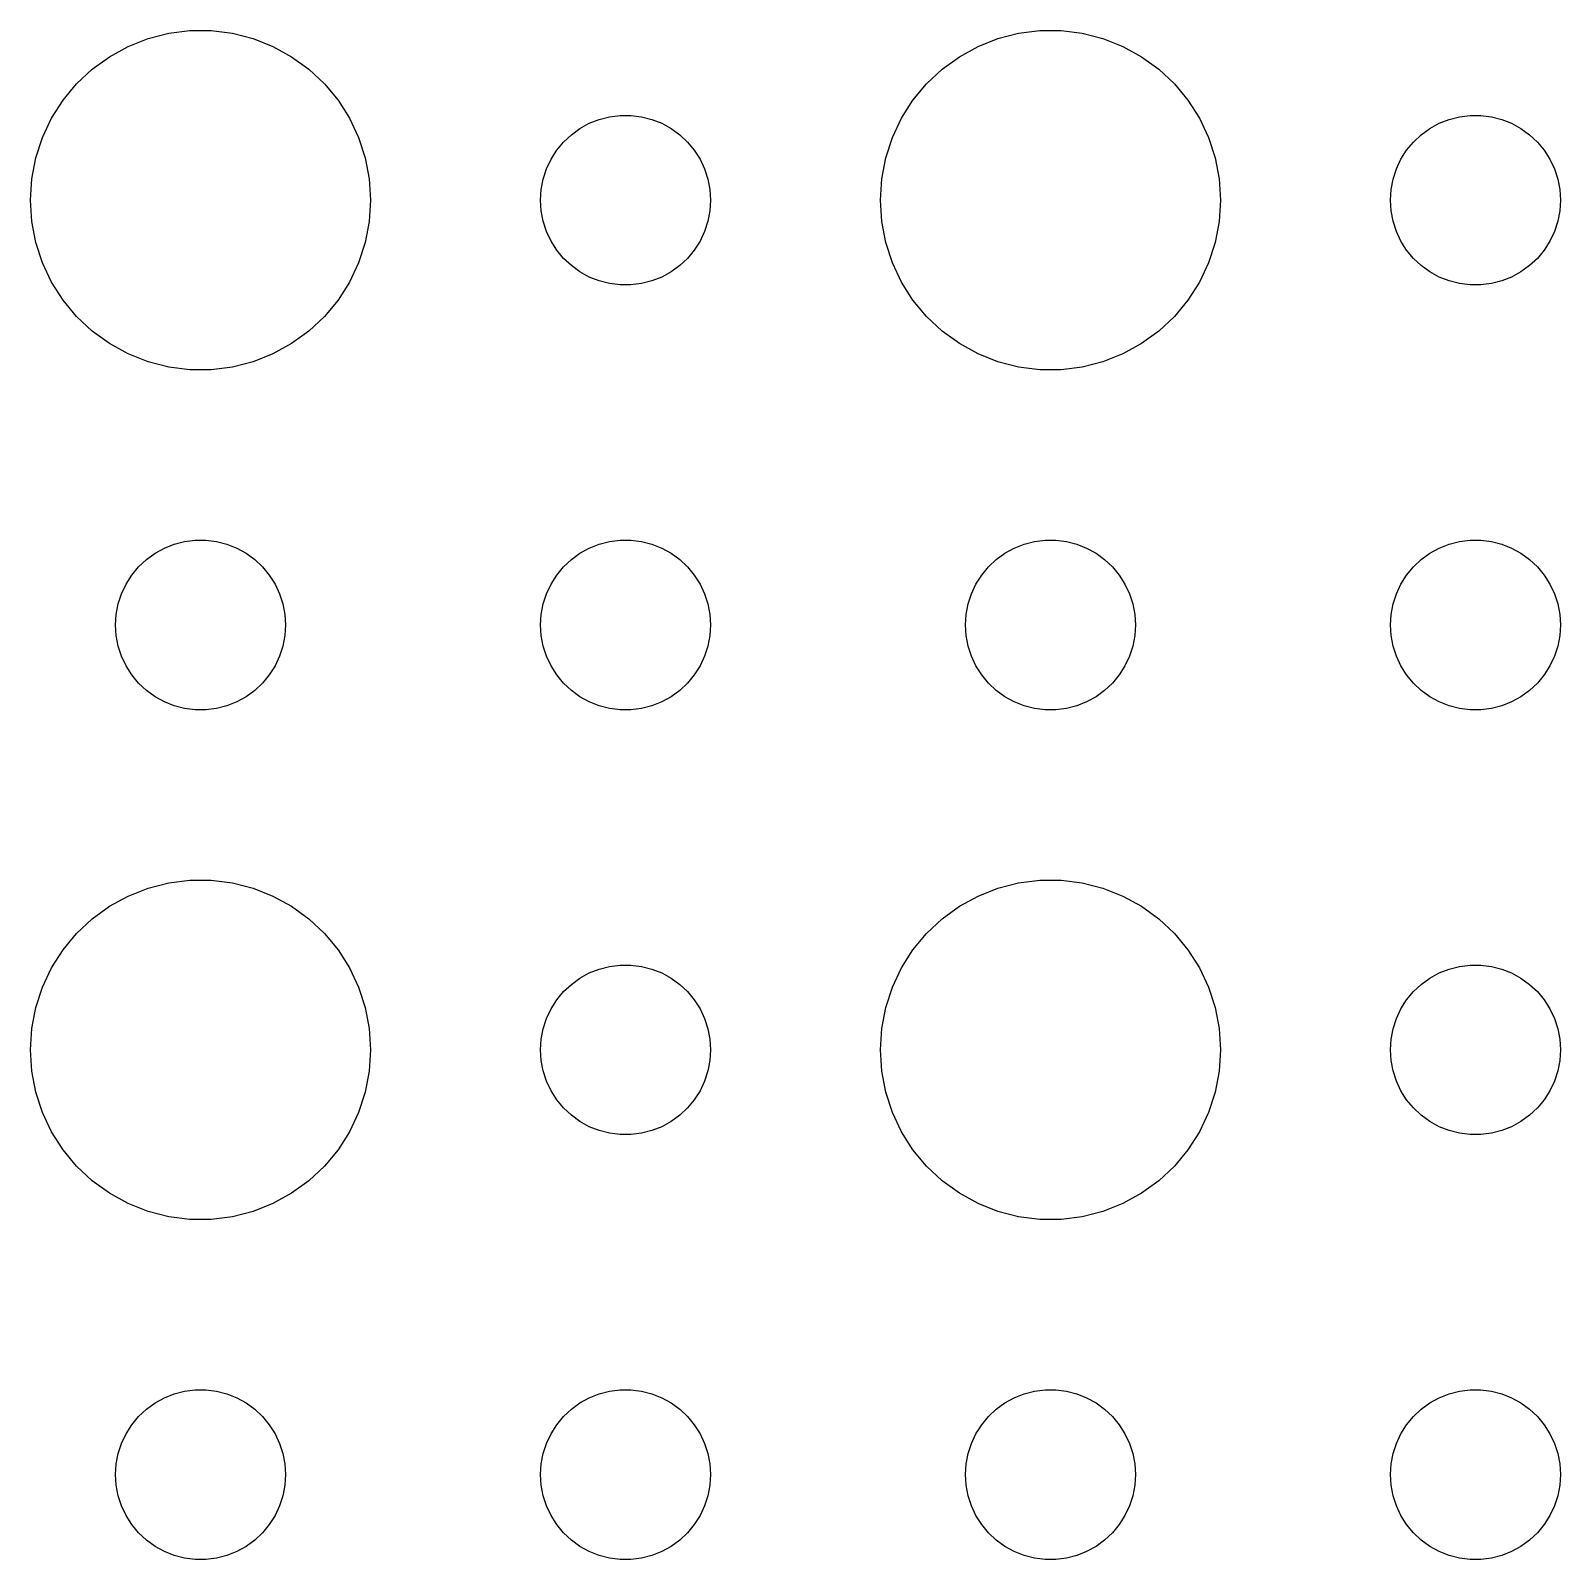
# Model space of a CAD drawing. Header units: metres. Extents: x -127 to 127, y -127 to 127.
# Drawn here: x -33 to -6, y 66 to 92.99 of the extents above; entities that cross this region are included whole.
import ezdxf

# ---------------------------------------------------------------- set-up
doc = ezdxf.new("R2010")
doc.units = ezdxf.units.M

msp = doc.modelspace()

# ---------------------------------------------------------------- linework, layer by layer
for p, q in [((-30.927, 92.8532), (-30.5621, 92.9469)), ((-30.5621, 92.9469), (-30.1884, 92.9941)), ((-30.1884, 92.9941), (-29.8116, 92.9941)), ((-29.8116, 92.9941), (-29.4379, 92.9469)), ((-29.4379, 92.9469), (-29.0729, 92.8532)), ((-15.927, 92.8532), (-15.5621, 92.9469)), ((-15.5621, 92.9469), (-15.1884, 92.9941)), ((-15.1884, 92.9941), (-14.8116, 92.9941)), ((-14.8116, 92.9941), (-14.4379, 92.9469)), ((-14.4379, 92.9469), (-14.0729, 92.8532)), ((-31.6075, 92.533), (-31.2773, 92.7145)), ((-31.2773, 92.7145), (-30.927, 92.8532)), ((-29.0729, 92.8532), (-28.7227, 92.7145)), ((-28.7227, 92.7145), (-28.3925, 92.533)), ((-16.6075, 92.533), (-16.2773, 92.7145)), ((-16.2773, 92.7145), (-15.927, 92.8532)), ((-14.0729, 92.8532), (-13.7227, 92.7145)), ((-13.7227, 92.7145), (-13.3925, 92.533)), ((-31.9123, 92.3115), (-31.6075, 92.533)), ((-28.3925, 92.533), (-28.0877, 92.3115)), ((-16.9123, 92.3115), (-16.6075, 92.533)), ((-13.3925, 92.533), (-13.0877, 92.3115)), ((-32.1869, 92.0536), (-31.9123, 92.3115)), ((-28.0877, 92.3115), (-27.8131, 92.0536)), ((-17.1869, 92.0536), (-16.9123, 92.3115)), ((-13.0877, 92.3115), (-12.8131, 92.0536)), ((-32.427, 91.7634), (-32.1869, 92.0536)), ((-27.8131, 92.0536), (-27.5729, 91.7634)), ((-17.427, 91.7634), (-17.1869, 92.0536)), ((-12.8131, 92.0536), (-12.5729, 91.7634)), ((-32.6289, 91.4453), (-32.427, 91.7634)), ((-27.5729, 91.7634), (-27.3711, 91.4453)), ((-17.6289, 91.4453), (-17.427, 91.7634)), ((-12.5729, 91.7634), (-12.3711, 91.4453)), ((-32.7893, 91.1044), (-32.6289, 91.4453)), ((-27.3711, 91.4453), (-27.2107, 91.1044)), ((-23.4561, 91.1558), (-23.3037, 91.2665)), ((-23.3037, 91.2665), (-23.1387, 91.3572)), ((-23.1387, 91.3572), (-22.9635, 91.4266)), ((-22.9635, 91.4266), (-22.7811, 91.4734)), ((-22.7811, 91.4734), (-22.5942, 91.497)), ((-22.5942, 91.497), (-22.4058, 91.497)), ((-22.4058, 91.497), (-22.2189, 91.4734)), ((-22.2189, 91.4734), (-22.0365, 91.4266)), ((-22.0365, 91.4266), (-21.8613, 91.3572)), ((-21.8613, 91.3572), (-21.6963, 91.2665)), ((-21.6963, 91.2665), (-21.5439, 91.1558)), ((-17.7893, 91.1044), (-17.6289, 91.4453)), ((-12.3711, 91.4453), (-12.2107, 91.1044)), ((-8.45613, 91.1558), (-8.30373, 91.2665)), ((-8.30373, 91.2665), (-8.13866, 91.3572)), ((-8.13866, 91.3572), (-7.96352, 91.4266)), ((-7.96352, 91.4266), (-7.78107, 91.4734)), ((-7.78107, 91.4734), (-7.59418, 91.497)), ((-7.59418, 91.497), (-7.40581, 91.497)), ((-7.40581, 91.497), (-7.21892, 91.4734)), ((-7.21892, 91.4734), (-7.03647, 91.4266)), ((-7.03647, 91.4266), (-6.86133, 91.3572)), ((-6.86133, 91.3572), (-6.69626, 91.2665)), ((-6.69626, 91.2665), (-6.54385, 91.1558)), ((-32.9057, 90.7461), (-32.7893, 91.1044)), ((-27.2107, 91.1044), (-27.0942, 90.7461)), ((-23.7135, 90.8817), (-23.5934, 91.0268)), ((-23.5934, 91.0268), (-23.4561, 91.1558)), ((-21.5439, 91.1558), (-21.4065, 91.0268)), ((-21.4065, 91.0268), (-21.2865, 90.8817)), ((-17.9057, 90.7461), (-17.7893, 91.1044)), ((-12.2107, 91.1044), (-12.0942, 90.7461)), ((-8.71352, 90.8817), (-8.59344, 91.0268)), ((-8.59344, 91.0268), (-8.45613, 91.1558)), ((-6.54385, 91.1558), (-6.40654, 91.0268)), ((-6.40654, 91.0268), (-6.28647, 90.8817)), ((-32.9763, 90.376), (-32.9057, 90.7461)), ((-27.0942, 90.7461), (-27.0237, 90.376)), ((-23.8947, 90.5522), (-23.8145, 90.7226)), ((-23.8145, 90.7226), (-23.7135, 90.8817)), ((-21.2865, 90.8817), (-21.1855, 90.7226)), ((-21.1855, 90.7226), (-21.1053, 90.5522)), ((-17.9763, 90.376), (-17.9057, 90.7461)), ((-12.0942, 90.7461), (-12.0237, 90.376)), ((-8.89465, 90.5522), (-8.81445, 90.7226)), ((-8.81445, 90.7226), (-8.71352, 90.8817)), ((-6.28647, 90.8817), (-6.18553, 90.7226)), ((-6.18553, 90.7226), (-6.10533, 90.5522)), ((-23.9529, 90.373), (-23.8947, 90.5522)), ((-21.1053, 90.5522), (-21.0471, 90.373)), ((-8.95287, 90.373), (-8.89465, 90.5522)), ((-6.10533, 90.5522), (-6.04712, 90.373)), ((-33, 90), (-32.9763, 90.376)), ((-27.0237, 90.376), (-27, 90)), ((-24, 90), (-23.9882, 90.188)), ((-23.9882, 90.188), (-23.9529, 90.373)), ((-21.0471, 90.373), (-21.0118, 90.188)), ((-21.0118, 90.188), (-21, 90)), ((-18, 90), (-17.9763, 90.376)), ((-12.0237, 90.376), (-12, 90)), ((-9, 90), (-8.98816, 90.188)), ((-8.98816, 90.188), (-8.95287, 90.373)), ((-6.04712, 90.373), (-6.01183, 90.188)), ((-6.01183, 90.188), (-6, 90)), ((-32.9763, 89.624), (-33, 90)), ((-27, 90), (-27.0237, 89.624)), ((-23.9882, 89.812), (-24, 90)), ((-21, 90), (-21.0118, 89.812)), ((-17.9763, 89.624), (-18, 90)), ((-12, 90), (-12.0237, 89.624)), ((-8.98816, 89.812), (-9, 90)), ((-6, 90), (-6.01183, 89.812)), ((-23.9529, 89.627), (-23.9882, 89.812)), ((-21.0118, 89.812), (-21.0471, 89.627)), ((-8.95287, 89.627), (-8.98816, 89.812)), ((-6.01183, 89.812), (-6.04712, 89.627)), ((-32.9057, 89.2539), (-32.9763, 89.624)), ((-27.0237, 89.624), (-27.0942, 89.2539)), ((-23.8947, 89.4478), (-23.9529, 89.627)), ((-23.8145, 89.2774), (-23.8947, 89.4478)), ((-21.1053, 89.4478), (-21.1855, 89.2774)), ((-21.0471, 89.627), (-21.1053, 89.4478)), ((-17.9057, 89.2539), (-17.9763, 89.624)), ((-12.0237, 89.624), (-12.0942, 89.2539)), ((-8.89465, 89.4478), (-8.95287, 89.627)), ((-8.81445, 89.2774), (-8.89465, 89.4478)), ((-6.10533, 89.4478), (-6.18553, 89.2774)), ((-6.04712, 89.627), (-6.10533, 89.4478)), ((-32.7893, 88.8956), (-32.9057, 89.2539)), ((-27.0942, 89.2539), (-27.2107, 88.8956)), ((-23.7135, 89.1183), (-23.8145, 89.2774)), ((-23.5934, 88.9732), (-23.7135, 89.1183)), ((-21.2865, 89.1183), (-21.4065, 88.9732)), ((-21.1855, 89.2774), (-21.2865, 89.1183)), ((-17.7893, 88.8956), (-17.9057, 89.2539)), ((-12.0942, 89.2539), (-12.2107, 88.8956)), ((-8.71352, 89.1183), (-8.81445, 89.2774)), ((-8.59344, 88.9732), (-8.71352, 89.1183)), ((-6.28647, 89.1183), (-6.40654, 88.9732)), ((-6.18553, 89.2774), (-6.28647, 89.1183)), ((-32.6289, 88.5547), (-32.7893, 88.8956)), ((-27.2107, 88.8956), (-27.3711, 88.5547)), ((-23.4561, 88.8442), (-23.5934, 88.9732)), ((-23.3037, 88.7335), (-23.4561, 88.8442)), ((-21.5439, 88.8442), (-21.6963, 88.7335)), ((-21.4065, 88.9732), (-21.5439, 88.8442)), ((-17.6289, 88.5547), (-17.7893, 88.8956)), ((-12.2107, 88.8956), (-12.3711, 88.5547)), ((-8.45613, 88.8442), (-8.59344, 88.9732)), ((-8.30373, 88.7335), (-8.45613, 88.8442)), ((-6.54385, 88.8442), (-6.69626, 88.7335)), ((-6.40654, 88.9732), (-6.54385, 88.8442)), ((-23.1387, 88.6428), (-23.3037, 88.7335)), ((-22.9635, 88.5734), (-23.1387, 88.6428)), ((-22.7811, 88.5266), (-22.9635, 88.5734)), ((-22.0365, 88.5734), (-22.2189, 88.5266)), ((-21.8613, 88.6428), (-22.0365, 88.5734)), ((-21.6963, 88.7335), (-21.8613, 88.6428)), ((-8.13866, 88.6428), (-8.30373, 88.7335)), ((-7.96352, 88.5734), (-8.13866, 88.6428)), ((-7.78107, 88.5266), (-7.96352, 88.5734)), ((-7.03647, 88.5734), (-7.21892, 88.5266)), ((-6.86133, 88.6428), (-7.03647, 88.5734)), ((-6.69626, 88.7335), (-6.86133, 88.6428)), ((-32.427, 88.2366), (-32.6289, 88.5547)), ((-27.3711, 88.5547), (-27.5729, 88.2366)), ((-22.5942, 88.503), (-22.7811, 88.5266)), ((-22.4058, 88.503), (-22.5942, 88.503)), ((-22.2189, 88.5266), (-22.4058, 88.503)), ((-17.427, 88.2366), (-17.6289, 88.5547)), ((-12.3711, 88.5547), (-12.5729, 88.2366)), ((-7.59418, 88.503), (-7.78107, 88.5266)), ((-7.40581, 88.503), (-7.59418, 88.503)), ((-7.21892, 88.5266), (-7.40581, 88.503)), ((-32.1869, 87.9464), (-32.427, 88.2366)), ((-27.5729, 88.2366), (-27.8131, 87.9464)), ((-17.1869, 87.9464), (-17.427, 88.2366)), ((-12.5729, 88.2366), (-12.8131, 87.9464)), ((-31.9123, 87.6885), (-32.1869, 87.9464)), ((-27.8131, 87.9464), (-28.0877, 87.6885)), ((-16.9123, 87.6885), (-17.1869, 87.9464)), ((-12.8131, 87.9464), (-13.0877, 87.6885)), ((-31.6075, 87.467), (-31.9123, 87.6885)), ((-28.0877, 87.6885), (-28.3925, 87.467)), ((-16.6075, 87.467), (-16.9123, 87.6885)), ((-13.0877, 87.6885), (-13.3925, 87.467)), ((-31.2773, 87.2855), (-31.6075, 87.467)), ((-30.927, 87.1468), (-31.2773, 87.2855)), ((-28.7227, 87.2855), (-29.0729, 87.1468)), ((-28.3925, 87.467), (-28.7227, 87.2855)), ((-16.2773, 87.2855), (-16.6075, 87.467)), ((-15.927, 87.1468), (-16.2773, 87.2855)), ((-13.7227, 87.2855), (-14.0729, 87.1468)), ((-13.3925, 87.467), (-13.7227, 87.2855)), ((-30.5621, 87.0531), (-30.927, 87.1468)), ((-30.1884, 87.0059), (-30.5621, 87.0531)), ((-29.8116, 87.0059), (-30.1884, 87.0059)), ((-29.4379, 87.0531), (-29.8116, 87.0059)), ((-29.0729, 87.1468), (-29.4379, 87.0531)), ((-15.5621, 87.0531), (-15.927, 87.1468)), ((-15.1884, 87.0059), (-15.5621, 87.0531)), ((-14.8116, 87.0059), (-15.1884, 87.0059)), ((-14.4379, 87.0531), (-14.8116, 87.0059)), ((-14.0729, 87.1468), (-14.4379, 87.0531)), ((-30.4635, 83.9266), (-30.2811, 83.9734)), ((-30.2811, 83.9734), (-30.0942, 83.997)), ((-30.0942, 83.997), (-29.9058, 83.997)), ((-29.9058, 83.997), (-29.7189, 83.9734)), ((-29.7189, 83.9734), (-29.5365, 83.9266)), ((-22.9635, 83.9266), (-22.7811, 83.9734)), ((-22.7811, 83.9734), (-22.5942, 83.997)), ((-22.5942, 83.997), (-22.4058, 83.997)), ((-22.4058, 83.997), (-22.2189, 83.9734)), ((-22.2189, 83.9734), (-22.0365, 83.9266)), ((-15.4635, 83.9266), (-15.2811, 83.9734)), ((-15.2811, 83.9734), (-15.0942, 83.997)), ((-15.0942, 83.997), (-14.9058, 83.997)), ((-14.9058, 83.997), (-14.7189, 83.9734)), ((-14.7189, 83.9734), (-14.5365, 83.9266)), ((-7.96352, 83.9266), (-7.78107, 83.9734)), ((-7.78107, 83.9734), (-7.59418, 83.997)), ((-7.59418, 83.997), (-7.40581, 83.997)), ((-7.40581, 83.997), (-7.21892, 83.9734)), ((-7.21892, 83.9734), (-7.03647, 83.9266)), ((-30.9561, 83.6558), (-30.8037, 83.7665)), ((-30.8037, 83.7665), (-30.6387, 83.8572)), ((-30.6387, 83.8572), (-30.4635, 83.9266)), ((-29.5365, 83.9266), (-29.3613, 83.8572)), ((-29.3613, 83.8572), (-29.1963, 83.7665)), ((-29.1963, 83.7665), (-29.0439, 83.6558)), ((-23.4561, 83.6558), (-23.3037, 83.7665)), ((-23.3037, 83.7665), (-23.1387, 83.8572)), ((-23.1387, 83.8572), (-22.9635, 83.9266)), ((-22.0365, 83.9266), (-21.8613, 83.8572)), ((-21.8613, 83.8572), (-21.6963, 83.7665)), ((-21.6963, 83.7665), (-21.5439, 83.6558)), ((-15.9561, 83.6558), (-15.8037, 83.7665)), ((-15.8037, 83.7665), (-15.6387, 83.8572)), ((-15.6387, 83.8572), (-15.4635, 83.9266)), ((-14.5365, 83.9266), (-14.3613, 83.8572)), ((-14.3613, 83.8572), (-14.1963, 83.7665)), ((-14.1963, 83.7665), (-14.0439, 83.6558)), ((-8.45613, 83.6558), (-8.30373, 83.7665)), ((-8.30373, 83.7665), (-8.13866, 83.8572)), ((-8.13866, 83.8572), (-7.96352, 83.9266)), ((-7.03647, 83.9266), (-6.86133, 83.8572)), ((-6.86133, 83.8572), (-6.69626, 83.7665)), ((-6.69626, 83.7665), (-6.54385, 83.6558)), ((-31.2135, 83.3817), (-31.0934, 83.5268)), ((-31.0934, 83.5268), (-30.9561, 83.6558)), ((-29.0439, 83.6558), (-28.9065, 83.5268)), ((-28.9065, 83.5268), (-28.7865, 83.3817)), ((-23.7135, 83.3817), (-23.5934, 83.5268)), ((-23.5934, 83.5268), (-23.4561, 83.6558)), ((-21.5439, 83.6558), (-21.4065, 83.5268)), ((-21.4065, 83.5268), (-21.2865, 83.3817)), ((-16.2135, 83.3817), (-16.0934, 83.5268)), ((-16.0934, 83.5268), (-15.9561, 83.6558)), ((-14.0439, 83.6558), (-13.9065, 83.5268)), ((-13.9065, 83.5268), (-13.7865, 83.3817)), ((-8.71352, 83.3817), (-8.59344, 83.5268)), ((-8.59344, 83.5268), (-8.45613, 83.6558)), ((-6.54385, 83.6558), (-6.40654, 83.5268)), ((-6.40654, 83.5268), (-6.28647, 83.3817)), ((-31.3947, 83.0522), (-31.3145, 83.2226)), ((-31.3145, 83.2226), (-31.2135, 83.3817)), ((-28.7865, 83.3817), (-28.6855, 83.2226)), ((-28.6855, 83.2226), (-28.6053, 83.0522)), ((-23.8947, 83.0522), (-23.8145, 83.2226)), ((-23.8145, 83.2226), (-23.7135, 83.3817)), ((-21.2865, 83.3817), (-21.1855, 83.2226)), ((-21.1855, 83.2226), (-21.1053, 83.0522)), ((-16.3947, 83.0522), (-16.3145, 83.2226)), ((-16.3145, 83.2226), (-16.2135, 83.3817)), ((-13.7865, 83.3817), (-13.6855, 83.2226)), ((-13.6855, 83.2226), (-13.6053, 83.0522)), ((-8.89465, 83.0522), (-8.81445, 83.2226)), ((-8.81445, 83.2226), (-8.71352, 83.3817)), ((-6.28647, 83.3817), (-6.18553, 83.2226)), ((-6.18553, 83.2226), (-6.10533, 83.0522)), ((-31.4529, 82.873), (-31.3947, 83.0522)), ((-28.6053, 83.0522), (-28.5471, 82.873)), ((-23.9529, 82.873), (-23.8947, 83.0522)), ((-21.1053, 83.0522), (-21.0471, 82.873)), ((-16.4529, 82.873), (-16.3947, 83.0522)), ((-13.6053, 83.0522), (-13.5471, 82.873)), ((-8.95287, 82.873), (-8.89465, 83.0522)), ((-6.10533, 83.0522), (-6.04712, 82.873)), ((-31.5, 82.5), (-31.4882, 82.688)), ((-31.4882, 82.688), (-31.4529, 82.873)), ((-28.5471, 82.873), (-28.5118, 82.688)), ((-28.5118, 82.688), (-28.5, 82.5)), ((-24, 82.5), (-23.9882, 82.688)), ((-23.9882, 82.688), (-23.9529, 82.873)), ((-21.0471, 82.873), (-21.0118, 82.688)), ((-21.0118, 82.688), (-21, 82.5)), ((-16.5, 82.5), (-16.4882, 82.688)), ((-16.4882, 82.688), (-16.4529, 82.873)), ((-13.5471, 82.873), (-13.5118, 82.688)), ((-13.5118, 82.688), (-13.5, 82.5)), ((-9, 82.5), (-8.98816, 82.688)), ((-8.98816, 82.688), (-8.95287, 82.873)), ((-6.04712, 82.873), (-6.01183, 82.688)), ((-6.01183, 82.688), (-6, 82.5)), ((-31.4882, 82.312), (-31.5, 82.5)), ((-28.5, 82.5), (-28.5118, 82.312)), ((-23.9882, 82.312), (-24, 82.5)), ((-21, 82.5), (-21.0118, 82.312)), ((-16.4882, 82.312), (-16.5, 82.5)), ((-13.5, 82.5), (-13.5118, 82.312)), ((-8.98816, 82.312), (-9, 82.5)), ((-6, 82.5), (-6.01183, 82.312)), ((-31.4529, 82.127), (-31.4882, 82.312)), ((-31.3947, 81.9478), (-31.4529, 82.127)), ((-28.5471, 82.127), (-28.6053, 81.9478)), ((-28.5118, 82.312), (-28.5471, 82.127)), ((-23.9529, 82.127), (-23.9882, 82.312)), ((-23.8947, 81.9478), (-23.9529, 82.127)), ((-21.0471, 82.127), (-21.1053, 81.9478)), ((-21.0118, 82.312), (-21.0471, 82.127)), ((-16.4529, 82.127), (-16.4882, 82.312)), ((-16.3947, 81.9478), (-16.4529, 82.127)), ((-13.5471, 82.127), (-13.6053, 81.9478)), ((-13.5118, 82.312), (-13.5471, 82.127)), ((-8.95287, 82.127), (-8.98816, 82.312)), ((-8.89465, 81.9478), (-8.95287, 82.127)), ((-6.04712, 82.127), (-6.10533, 81.9478)), ((-6.01183, 82.312), (-6.04712, 82.127)), ((-31.3145, 81.7774), (-31.3947, 81.9478)), ((-28.6053, 81.9478), (-28.6855, 81.7774)), ((-23.8145, 81.7774), (-23.8947, 81.9478)), ((-21.1053, 81.9478), (-21.1855, 81.7774)), ((-16.3145, 81.7774), (-16.3947, 81.9478)), ((-13.6053, 81.9478), (-13.6855, 81.7774)), ((-8.81445, 81.7774), (-8.89465, 81.9478)), ((-6.10533, 81.9478), (-6.18553, 81.7774)), ((-31.2135, 81.6183), (-31.3145, 81.7774)), ((-31.0934, 81.4732), (-31.2135, 81.6183)), ((-28.7865, 81.6183), (-28.9065, 81.4732)), ((-28.6855, 81.7774), (-28.7865, 81.6183)), ((-23.7135, 81.6183), (-23.8145, 81.7774)), ((-23.5934, 81.4732), (-23.7135, 81.6183)), ((-21.2865, 81.6183), (-21.4065, 81.4732)), ((-21.1855, 81.7774), (-21.2865, 81.6183)), ((-16.2135, 81.6183), (-16.3145, 81.7774)), ((-16.0934, 81.4732), (-16.2135, 81.6183)), ((-13.7865, 81.6183), (-13.9065, 81.4732)), ((-13.6855, 81.7774), (-13.7865, 81.6183)), ((-8.71352, 81.6183), (-8.81445, 81.7774)), ((-8.59344, 81.4732), (-8.71352, 81.6183)), ((-6.28647, 81.6183), (-6.40654, 81.4732)), ((-6.18553, 81.7774), (-6.28647, 81.6183)), ((-30.9561, 81.3442), (-31.0934, 81.4732)), ((-30.8037, 81.2335), (-30.9561, 81.3442)), ((-29.0439, 81.3442), (-29.1963, 81.2335)), ((-28.9065, 81.4732), (-29.0439, 81.3442)), ((-23.4561, 81.3442), (-23.5934, 81.4732)), ((-23.3037, 81.2335), (-23.4561, 81.3442)), ((-21.5439, 81.3442), (-21.6963, 81.2335)), ((-21.4065, 81.4732), (-21.5439, 81.3442)), ((-15.9561, 81.3442), (-16.0934, 81.4732)), ((-15.8037, 81.2335), (-15.9561, 81.3442)), ((-14.0439, 81.3442), (-14.1963, 81.2335)), ((-13.9065, 81.4732), (-14.0439, 81.3442)), ((-8.45613, 81.3442), (-8.59344, 81.4732)), ((-8.30373, 81.2335), (-8.45613, 81.3442)), ((-6.54385, 81.3442), (-6.69626, 81.2335)), ((-6.40654, 81.4732), (-6.54385, 81.3442)), ((-30.6387, 81.1428), (-30.8037, 81.2335)), ((-30.4635, 81.0734), (-30.6387, 81.1428)), ((-30.2811, 81.0266), (-30.4635, 81.0734)), ((-30.0942, 81.003), (-30.2811, 81.0266)), ((-29.9058, 81.003), (-30.0942, 81.003)), ((-29.7189, 81.0266), (-29.9058, 81.003)), ((-29.5365, 81.0734), (-29.7189, 81.0266)), ((-29.3613, 81.1428), (-29.5365, 81.0734)), ((-29.1963, 81.2335), (-29.3613, 81.1428)), ((-23.1387, 81.1428), (-23.3037, 81.2335)), ((-22.9635, 81.0734), (-23.1387, 81.1428)), ((-22.7811, 81.0266), (-22.9635, 81.0734)), ((-22.5942, 81.003), (-22.7811, 81.0266)), ((-22.4058, 81.003), (-22.5942, 81.003)), ((-22.2189, 81.0266), (-22.4058, 81.003)), ((-22.0365, 81.0734), (-22.2189, 81.0266)), ((-21.8613, 81.1428), (-22.0365, 81.0734)), ((-21.6963, 81.2335), (-21.8613, 81.1428)), ((-15.6387, 81.1428), (-15.8037, 81.2335)), ((-15.4635, 81.0734), (-15.6387, 81.1428)), ((-15.2811, 81.0266), (-15.4635, 81.0734)), ((-15.0942, 81.003), (-15.2811, 81.0266)), ((-14.9058, 81.003), (-15.0942, 81.003)), ((-14.7189, 81.0266), (-14.9058, 81.003)), ((-14.5365, 81.0734), (-14.7189, 81.0266)), ((-14.3613, 81.1428), (-14.5365, 81.0734)), ((-14.1963, 81.2335), (-14.3613, 81.1428)), ((-8.13866, 81.1428), (-8.30373, 81.2335)), ((-7.96352, 81.0734), (-8.13866, 81.1428)), ((-7.78107, 81.0266), (-7.96352, 81.0734)), ((-7.59418, 81.003), (-7.78107, 81.0266)), ((-7.40581, 81.003), (-7.59418, 81.003)), ((-7.21892, 81.0266), (-7.40581, 81.003)), ((-7.03647, 81.0734), (-7.21892, 81.0266)), ((-6.86133, 81.1428), (-7.03647, 81.0734)), ((-6.69626, 81.2335), (-6.86133, 81.1428)), ((-31.2773, 77.7145), (-30.927, 77.8532)), ((-30.927, 77.8532), (-30.5621, 77.9469)), ((-30.5621, 77.9469), (-30.1884, 77.9941)), ((-30.1884, 77.9941), (-29.8116, 77.9941)), ((-29.8116, 77.9941), (-29.4379, 77.9469)), ((-29.4379, 77.9469), (-29.0729, 77.8532)), ((-29.0729, 77.8532), (-28.7227, 77.7145)), ((-16.2773, 77.7145), (-15.927, 77.8532)), ((-15.927, 77.8532), (-15.5621, 77.9469)), ((-15.5621, 77.9469), (-15.1884, 77.9941)), ((-15.1884, 77.9941), (-14.8116, 77.9941)), ((-14.8116, 77.9941), (-14.4379, 77.9469)), ((-14.4379, 77.9469), (-14.0729, 77.8532)), ((-14.0729, 77.8532), (-13.7227, 77.7145)), ((-31.9123, 77.3115), (-31.6075, 77.533)), ((-31.6075, 77.533), (-31.2773, 77.7145)), ((-28.7227, 77.7145), (-28.3925, 77.533)), ((-28.3925, 77.533), (-28.0877, 77.3115)), ((-16.9123, 77.3115), (-16.6075, 77.533)), ((-16.6075, 77.533), (-16.2773, 77.7145)), ((-13.7227, 77.7145), (-13.3925, 77.533)), ((-13.3925, 77.533), (-13.0877, 77.3115)), ((-32.1869, 77.0536), (-31.9123, 77.3115)), ((-28.0877, 77.3115), (-27.8131, 77.0536)), ((-17.1869, 77.0536), (-16.9123, 77.3115)), ((-13.0877, 77.3115), (-12.8131, 77.0536)), ((-32.427, 76.7634), (-32.1869, 77.0536)), ((-27.8131, 77.0536), (-27.5729, 76.7634)), ((-17.427, 76.7634), (-17.1869, 77.0536)), ((-12.8131, 77.0536), (-12.5729, 76.7634)), ((-32.6289, 76.4453), (-32.427, 76.7634)), ((-27.5729, 76.7634), (-27.3711, 76.4453)), ((-17.6289, 76.4453), (-17.427, 76.7634)), ((-12.5729, 76.7634), (-12.3711, 76.4453)), ((-32.7893, 76.1044), (-32.6289, 76.4453)), ((-27.3711, 76.4453), (-27.2107, 76.1044)), ((-23.1387, 76.3572), (-22.9635, 76.4266)), ((-22.9635, 76.4266), (-22.7811, 76.4734)), ((-22.7811, 76.4734), (-22.5942, 76.497)), ((-22.5942, 76.497), (-22.4058, 76.497)), ((-22.4058, 76.497), (-22.2189, 76.4734)), ((-22.2189, 76.4734), (-22.0365, 76.4266)), ((-22.0365, 76.4266), (-21.8613, 76.3572)), ((-17.7893, 76.1044), (-17.6289, 76.4453)), ((-12.3711, 76.4453), (-12.2107, 76.1044)), ((-8.13866, 76.3572), (-7.96352, 76.4266)), ((-7.96352, 76.4266), (-7.78107, 76.4734)), ((-7.78107, 76.4734), (-7.59418, 76.497)), ((-7.59418, 76.497), (-7.40581, 76.497)), ((-7.40581, 76.497), (-7.21892, 76.4734)), ((-7.21892, 76.4734), (-7.03647, 76.4266)), ((-7.03647, 76.4266), (-6.86133, 76.3572)), ((-23.5934, 76.0268), (-23.4561, 76.1558)), ((-23.4561, 76.1558), (-23.3037, 76.2665)), ((-23.3037, 76.2665), (-23.1387, 76.3572)), ((-21.8613, 76.3572), (-21.6963, 76.2665)), ((-21.6963, 76.2665), (-21.5439, 76.1558)), ((-21.5439, 76.1558), (-21.4065, 76.0268)), ((-8.59344, 76.0268), (-8.45613, 76.1558)), ((-8.45613, 76.1558), (-8.30373, 76.2665)), ((-8.30373, 76.2665), (-8.13866, 76.3572)), ((-6.86133, 76.3572), (-6.69626, 76.2665)), ((-6.69626, 76.2665), (-6.54385, 76.1558)), ((-6.54385, 76.1558), (-6.40654, 76.0268)), ((-32.9057, 75.7461), (-32.7893, 76.1044)), ((-27.2107, 76.1044), (-27.0942, 75.7461)), ((-23.8145, 75.7226), (-23.7135, 75.8817)), ((-23.7135, 75.8817), (-23.5934, 76.0268)), ((-21.4065, 76.0268), (-21.2865, 75.8817)), ((-21.2865, 75.8817), (-21.1855, 75.7226)), ((-17.9057, 75.7461), (-17.7893, 76.1044)), ((-12.2107, 76.1044), (-12.0942, 75.7461)), ((-8.81445, 75.7226), (-8.71352, 75.8817)), ((-8.71352, 75.8817), (-8.59344, 76.0268)), ((-6.40654, 76.0268), (-6.28647, 75.8817)), ((-6.28647, 75.8817), (-6.18553, 75.7226)), ((-32.9763, 75.376), (-32.9057, 75.7461)), ((-27.0942, 75.7461), (-27.0237, 75.376)), ((-23.8947, 75.5522), (-23.8145, 75.7226)), ((-21.1855, 75.7226), (-21.1053, 75.5522)), ((-17.9763, 75.376), (-17.9057, 75.7461)), ((-12.0942, 75.7461), (-12.0237, 75.376)), ((-8.89465, 75.5522), (-8.81445, 75.7226)), ((-6.18553, 75.7226), (-6.10533, 75.5522)), ((-33, 75), (-32.9763, 75.376)), ((-27.0237, 75.376), (-27, 75)), ((-23.9882, 75.188), (-23.9529, 75.373)), ((-23.9529, 75.373), (-23.8947, 75.5522)), ((-21.1053, 75.5522), (-21.0471, 75.373)), ((-21.0471, 75.373), (-21.0118, 75.188)), ((-18, 75), (-17.9763, 75.376)), ((-12.0237, 75.376), (-12, 75)), ((-8.98816, 75.188), (-8.95287, 75.373)), ((-8.95287, 75.373), (-8.89465, 75.5522)), ((-6.10533, 75.5522), (-6.04712, 75.373)), ((-6.04712, 75.373), (-6.01183, 75.188)), ((-24, 75), (-23.9882, 75.188)), ((-21.0118, 75.188), (-21, 75)), ((-9, 75), (-8.98816, 75.188)), ((-6.01183, 75.188), (-6, 75)), ((-32.9763, 74.624), (-33, 75)), ((-27, 75), (-27.0237, 74.624)), ((-23.9882, 74.812), (-24, 75)), ((-23.9529, 74.627), (-23.9882, 74.812)), ((-21.0118, 74.812), (-21.0471, 74.627)), ((-21, 75), (-21.0118, 74.812)), ((-17.9763, 74.624), (-18, 75)), ((-12, 75), (-12.0237, 74.624)), ((-8.98816, 74.812), (-9, 75)), ((-8.95287, 74.627), (-8.98816, 74.812)), ((-6.01183, 74.812), (-6.04712, 74.627)), ((-6, 75), (-6.01183, 74.812)), ((-32.9057, 74.2539), (-32.9763, 74.624)), ((-27.0237, 74.624), (-27.0942, 74.2539)), ((-23.8947, 74.4478), (-23.9529, 74.627)), ((-21.0471, 74.627), (-21.1053, 74.4478)), ((-17.9057, 74.2539), (-17.9763, 74.624)), ((-12.0237, 74.624), (-12.0942, 74.2539)), ((-8.89465, 74.4478), (-8.95287, 74.627)), ((-6.04712, 74.627), (-6.10533, 74.4478)), ((-32.7893, 73.8956), (-32.9057, 74.2539)), ((-27.0942, 74.2539), (-27.2107, 73.8956)), ((-23.8145, 74.2774), (-23.8947, 74.4478)), ((-23.7135, 74.1183), (-23.8145, 74.2774)), ((-21.1855, 74.2774), (-21.2865, 74.1183)), ((-21.1053, 74.4478), (-21.1855, 74.2774)), ((-17.7893, 73.8956), (-17.9057, 74.2539)), ((-12.0942, 74.2539), (-12.2107, 73.8956)), ((-8.81445, 74.2774), (-8.89465, 74.4478)), ((-8.71352, 74.1183), (-8.81445, 74.2774)), ((-6.18553, 74.2774), (-6.28647, 74.1183)), ((-6.10533, 74.4478), (-6.18553, 74.2774)), ((-23.5934, 73.9732), (-23.7135, 74.1183)), ((-21.2865, 74.1183), (-21.4065, 73.9732)), ((-8.59344, 73.9732), (-8.71352, 74.1183)), ((-6.28647, 74.1183), (-6.40654, 73.9732)), ((-32.6289, 73.5547), (-32.7893, 73.8956)), ((-27.2107, 73.8956), (-27.3711, 73.5547)), ((-23.4561, 73.8442), (-23.5934, 73.9732)), ((-23.3037, 73.7335), (-23.4561, 73.8442)), ((-23.1387, 73.6428), (-23.3037, 73.7335)), ((-21.6963, 73.7335), (-21.8613, 73.6428)), ((-21.5439, 73.8442), (-21.6963, 73.7335)), ((-21.4065, 73.9732), (-21.5439, 73.8442)), ((-17.6289, 73.5547), (-17.7893, 73.8956)), ((-12.2107, 73.8956), (-12.3711, 73.5547)), ((-8.45613, 73.8442), (-8.59344, 73.9732)), ((-8.30373, 73.7335), (-8.45613, 73.8442)), ((-8.13866, 73.6428), (-8.30373, 73.7335)), ((-6.69626, 73.7335), (-6.86133, 73.6428)), ((-6.54385, 73.8442), (-6.69626, 73.7335)), ((-6.40654, 73.9732), (-6.54385, 73.8442)), ((-32.427, 73.2366), (-32.6289, 73.5547)), ((-27.3711, 73.5547), (-27.5729, 73.2366)), ((-22.9635, 73.5734), (-23.1387, 73.6428)), ((-22.7811, 73.5266), (-22.9635, 73.5734)), ((-22.5942, 73.503), (-22.7811, 73.5266)), ((-22.4058, 73.503), (-22.5942, 73.503)), ((-22.2189, 73.5266), (-22.4058, 73.503)), ((-22.0365, 73.5734), (-22.2189, 73.5266)), ((-21.8613, 73.6428), (-22.0365, 73.5734)), ((-17.427, 73.2366), (-17.6289, 73.5547)), ((-12.3711, 73.5547), (-12.5729, 73.2366)), ((-7.96352, 73.5734), (-8.13866, 73.6428)), ((-7.78107, 73.5266), (-7.96352, 73.5734)), ((-7.59418, 73.503), (-7.78107, 73.5266)), ((-7.40581, 73.503), (-7.59418, 73.503)), ((-7.21892, 73.5266), (-7.40581, 73.503)), ((-7.03647, 73.5734), (-7.21892, 73.5266)), ((-6.86133, 73.6428), (-7.03647, 73.5734)), ((-32.1869, 72.9464), (-32.427, 73.2366)), ((-27.5729, 73.2366), (-27.8131, 72.9464)), ((-17.1869, 72.9464), (-17.427, 73.2366)), ((-12.5729, 73.2366), (-12.8131, 72.9464)), ((-31.9123, 72.6885), (-32.1869, 72.9464)), ((-27.8131, 72.9464), (-28.0877, 72.6885)), ((-16.9123, 72.6885), (-17.1869, 72.9464)), ((-12.8131, 72.9464), (-13.0877, 72.6885)), ((-31.6075, 72.467), (-31.9123, 72.6885)), ((-28.0877, 72.6885), (-28.3925, 72.467)), ((-16.6075, 72.467), (-16.9123, 72.6885)), ((-13.0877, 72.6885), (-13.3925, 72.467)), ((-31.2773, 72.2855), (-31.6075, 72.467)), ((-28.3925, 72.467), (-28.7227, 72.2855)), ((-16.2773, 72.2855), (-16.6075, 72.467)), ((-13.3925, 72.467), (-13.7227, 72.2855)), ((-30.927, 72.1468), (-31.2773, 72.2855)), ((-30.5621, 72.0531), (-30.927, 72.1468)), ((-29.0729, 72.1468), (-29.4379, 72.0531)), ((-28.7227, 72.2855), (-29.0729, 72.1468)), ((-15.927, 72.1468), (-16.2773, 72.2855)), ((-15.5621, 72.0531), (-15.927, 72.1468)), ((-14.0729, 72.1468), (-14.4379, 72.0531)), ((-13.7227, 72.2855), (-14.0729, 72.1468)), ((-30.1884, 72.0059), (-30.5621, 72.0531)), ((-29.8116, 72.0059), (-30.1884, 72.0059)), ((-29.4379, 72.0531), (-29.8116, 72.0059)), ((-15.1884, 72.0059), (-15.5621, 72.0531)), ((-14.8116, 72.0059), (-15.1884, 72.0059)), ((-14.4379, 72.0531), (-14.8116, 72.0059)), ((-30.8037, 68.7665), (-30.6387, 68.8572)), ((-30.6387, 68.8572), (-30.4635, 68.9266)), ((-30.4635, 68.9266), (-30.2811, 68.9734)), ((-30.2811, 68.9734), (-30.0942, 68.997)), ((-30.0942, 68.997), (-29.9058, 68.997)), ((-29.9058, 68.997), (-29.7189, 68.9734)), ((-29.7189, 68.9734), (-29.5365, 68.9266)), ((-29.5365, 68.9266), (-29.3613, 68.8572)), ((-29.3613, 68.8572), (-29.1963, 68.7665)), ((-23.3037, 68.7665), (-23.1387, 68.8572)), ((-23.1387, 68.8572), (-22.9635, 68.9266)), ((-22.9635, 68.9266), (-22.7811, 68.9734)), ((-22.7811, 68.9734), (-22.5942, 68.997)), ((-22.5942, 68.997), (-22.4058, 68.997)), ((-22.4058, 68.997), (-22.2189, 68.9734)), ((-22.2189, 68.9734), (-22.0365, 68.9266)), ((-22.0365, 68.9266), (-21.8613, 68.8572)), ((-21.8613, 68.8572), (-21.6963, 68.7665)), ((-15.8037, 68.7665), (-15.6387, 68.8572)), ((-15.6387, 68.8572), (-15.4635, 68.9266)), ((-15.4635, 68.9266), (-15.2811, 68.9734)), ((-15.2811, 68.9734), (-15.0942, 68.997)), ((-15.0942, 68.997), (-14.9058, 68.997)), ((-14.9058, 68.997), (-14.7189, 68.9734)), ((-14.7189, 68.9734), (-14.5365, 68.9266)), ((-14.5365, 68.9266), (-14.3613, 68.8572)), ((-14.3613, 68.8572), (-14.1963, 68.7665)), ((-8.30373, 68.7665), (-8.13866, 68.8572)), ((-8.13866, 68.8572), (-7.96352, 68.9266)), ((-7.96352, 68.9266), (-7.78107, 68.9734)), ((-7.78107, 68.9734), (-7.59418, 68.997)), ((-7.59418, 68.997), (-7.40581, 68.997)), ((-7.40581, 68.997), (-7.21892, 68.9734)), ((-7.21892, 68.9734), (-7.03647, 68.9266)), ((-7.03647, 68.9266), (-6.86133, 68.8572)), ((-6.86133, 68.8572), (-6.69626, 68.7665)), ((-31.0934, 68.5268), (-30.9561, 68.6558)), ((-30.9561, 68.6558), (-30.8037, 68.7665)), ((-29.1963, 68.7665), (-29.0439, 68.6558)), ((-29.0439, 68.6558), (-28.9065, 68.5268)), ((-23.5934, 68.5268), (-23.4561, 68.6558)), ((-23.4561, 68.6558), (-23.3037, 68.7665)), ((-21.6963, 68.7665), (-21.5439, 68.6558)), ((-21.5439, 68.6558), (-21.4065, 68.5268)), ((-16.0934, 68.5268), (-15.9561, 68.6558)), ((-15.9561, 68.6558), (-15.8037, 68.7665)), ((-14.1963, 68.7665), (-14.0439, 68.6558)), ((-14.0439, 68.6558), (-13.9065, 68.5268)), ((-8.59344, 68.5268), (-8.45613, 68.6558)), ((-8.45613, 68.6558), (-8.30373, 68.7665)), ((-6.69626, 68.7665), (-6.54385, 68.6558)), ((-6.54385, 68.6558), (-6.40654, 68.5268)), ((-31.3145, 68.2226), (-31.2135, 68.3817)), ((-31.2135, 68.3817), (-31.0934, 68.5268)), ((-28.9065, 68.5268), (-28.7865, 68.3817)), ((-28.7865, 68.3817), (-28.6855, 68.2226)), ((-23.8145, 68.2226), (-23.7135, 68.3817)), ((-23.7135, 68.3817), (-23.5934, 68.5268)), ((-21.4065, 68.5268), (-21.2865, 68.3817)), ((-21.2865, 68.3817), (-21.1855, 68.2226)), ((-16.3145, 68.2226), (-16.2135, 68.3817)), ((-16.2135, 68.3817), (-16.0934, 68.5268)), ((-13.9065, 68.5268), (-13.7865, 68.3817)), ((-13.7865, 68.3817), (-13.6855, 68.2226)), ((-8.81445, 68.2226), (-8.71352, 68.3817)), ((-8.71352, 68.3817), (-8.59344, 68.5268)), ((-6.40654, 68.5268), (-6.28647, 68.3817)), ((-6.28647, 68.3817), (-6.18553, 68.2226)), ((-31.4529, 67.873), (-31.3947, 68.0522)), ((-31.3947, 68.0522), (-31.3145, 68.2226)), ((-28.6855, 68.2226), (-28.6053, 68.0522)), ((-28.6053, 68.0522), (-28.5471, 67.873)), ((-23.9529, 67.873), (-23.8947, 68.0522)), ((-23.8947, 68.0522), (-23.8145, 68.2226)), ((-21.1855, 68.2226), (-21.1053, 68.0522)), ((-21.1053, 68.0522), (-21.0471, 67.873)), ((-16.4529, 67.873), (-16.3947, 68.0522)), ((-16.3947, 68.0522), (-16.3145, 68.2226)), ((-13.6855, 68.2226), (-13.6053, 68.0522)), ((-13.6053, 68.0522), (-13.5471, 67.873)), ((-8.95287, 67.873), (-8.89465, 68.0522)), ((-8.89465, 68.0522), (-8.81445, 68.2226)), ((-6.18553, 68.2226), (-6.10533, 68.0522)), ((-6.10533, 68.0522), (-6.04712, 67.873)), ((-31.4882, 67.688), (-31.4529, 67.873)), ((-28.5471, 67.873), (-28.5118, 67.688)), ((-23.9882, 67.688), (-23.9529, 67.873)), ((-21.0471, 67.873), (-21.0118, 67.688)), ((-16.4882, 67.688), (-16.4529, 67.873)), ((-13.5471, 67.873), (-13.5118, 67.688)), ((-8.98816, 67.688), (-8.95287, 67.873)), ((-6.04712, 67.873), (-6.01183, 67.688)), ((-31.5, 67.5), (-31.4882, 67.688)), ((-28.5118, 67.688), (-28.5, 67.5)), ((-24, 67.5), (-23.9882, 67.688)), ((-21.0118, 67.688), (-21, 67.5)), ((-16.5, 67.5), (-16.4882, 67.688)), ((-13.5118, 67.688), (-13.5, 67.5)), ((-9, 67.5), (-8.98816, 67.688)), ((-6.01183, 67.688), (-6, 67.5)), ((-31.4882, 67.312), (-31.5, 67.5)), ((-31.4529, 67.127), (-31.4882, 67.312)), ((-28.5118, 67.312), (-28.5471, 67.127)), ((-28.5, 67.5), (-28.5118, 67.312)), ((-23.9882, 67.312), (-24, 67.5)), ((-23.9529, 67.127), (-23.9882, 67.312)), ((-21.0118, 67.312), (-21.0471, 67.127)), ((-21, 67.5), (-21.0118, 67.312)), ((-16.4882, 67.312), (-16.5, 67.5)), ((-16.4529, 67.127), (-16.4882, 67.312)), ((-13.5118, 67.312), (-13.5471, 67.127)), ((-13.5, 67.5), (-13.5118, 67.312)), ((-8.98816, 67.312), (-9, 67.5)), ((-8.95287, 67.127), (-8.98816, 67.312)), ((-6.01183, 67.312), (-6.04712, 67.127)), ((-6, 67.5), (-6.01183, 67.312)), ((-31.3947, 66.9478), (-31.4529, 67.127)), ((-28.5471, 67.127), (-28.6053, 66.9478)), ((-23.8947, 66.9478), (-23.9529, 67.127)), ((-21.0471, 67.127), (-21.1053, 66.9478)), ((-16.3947, 66.9478), (-16.4529, 67.127)), ((-13.5471, 67.127), (-13.6053, 66.9478)), ((-8.89465, 66.9478), (-8.95287, 67.127)), ((-6.04712, 67.127), (-6.10533, 66.9478)), ((-31.3145, 66.7774), (-31.3947, 66.9478)), ((-31.2135, 66.6183), (-31.3145, 66.7774)), ((-28.6855, 66.7774), (-28.7865, 66.6183)), ((-28.6053, 66.9478), (-28.6855, 66.7774)), ((-23.8145, 66.7774), (-23.8947, 66.9478)), ((-23.7135, 66.6183), (-23.8145, 66.7774)), ((-21.1855, 66.7774), (-21.2865, 66.6183)), ((-21.1053, 66.9478), (-21.1855, 66.7774)), ((-16.3145, 66.7774), (-16.3947, 66.9478)), ((-16.2135, 66.6183), (-16.3145, 66.7774)), ((-13.6855, 66.7774), (-13.7865, 66.6183)), ((-13.6053, 66.9478), (-13.6855, 66.7774)), ((-8.81445, 66.7774), (-8.89465, 66.9478)), ((-8.71352, 66.6183), (-8.81445, 66.7774)), ((-6.18553, 66.7774), (-6.28647, 66.6183)), ((-6.10533, 66.9478), (-6.18553, 66.7774)), ((-31.0934, 66.4732), (-31.2135, 66.6183)), ((-30.9561, 66.3442), (-31.0934, 66.4732)), ((-28.9065, 66.4732), (-29.0439, 66.3442)), ((-28.7865, 66.6183), (-28.9065, 66.4732)), ((-23.5934, 66.4732), (-23.7135, 66.6183)), ((-23.4561, 66.3442), (-23.5934, 66.4732)), ((-21.4065, 66.4732), (-21.5439, 66.3442)), ((-21.2865, 66.6183), (-21.4065, 66.4732)), ((-16.0934, 66.4732), (-16.2135, 66.6183)), ((-15.9561, 66.3442), (-16.0934, 66.4732)), ((-13.9065, 66.4732), (-14.0439, 66.3442)), ((-13.7865, 66.6183), (-13.9065, 66.4732)), ((-8.59344, 66.4732), (-8.71352, 66.6183)), ((-8.45613, 66.3442), (-8.59344, 66.4732)), ((-6.40654, 66.4732), (-6.54385, 66.3442)), ((-6.28647, 66.6183), (-6.40654, 66.4732)), ((-30.8037, 66.2335), (-30.9561, 66.3442)), ((-30.6387, 66.1428), (-30.8037, 66.2335)), ((-29.1963, 66.2335), (-29.3613, 66.1428)), ((-29.0439, 66.3442), (-29.1963, 66.2335)), ((-23.3037, 66.2335), (-23.4561, 66.3442)), ((-23.1387, 66.1428), (-23.3037, 66.2335)), ((-21.6963, 66.2335), (-21.8613, 66.1428)), ((-21.5439, 66.3442), (-21.6963, 66.2335)), ((-15.8037, 66.2335), (-15.9561, 66.3442)), ((-15.6387, 66.1428), (-15.8037, 66.2335)), ((-14.1963, 66.2335), (-14.3613, 66.1428)), ((-14.0439, 66.3442), (-14.1963, 66.2335)), ((-8.30373, 66.2335), (-8.45613, 66.3442)), ((-8.13866, 66.1428), (-8.30373, 66.2335)), ((-6.69626, 66.2335), (-6.86133, 66.1428)), ((-6.54385, 66.3442), (-6.69626, 66.2335)), ((-30.4635, 66.0734), (-30.6387, 66.1428)), ((-30.2811, 66.0266), (-30.4635, 66.0734)), ((-30.0942, 66.003), (-30.2811, 66.0266)), ((-29.9058, 66.003), (-30.0942, 66.003)), ((-29.7189, 66.0266), (-29.9058, 66.003)), ((-29.5365, 66.0734), (-29.7189, 66.0266)), ((-29.3613, 66.1428), (-29.5365, 66.0734)), ((-22.9635, 66.0734), (-23.1387, 66.1428)), ((-22.7811, 66.0266), (-22.9635, 66.0734)), ((-22.5942, 66.003), (-22.7811, 66.0266)), ((-22.4058, 66.003), (-22.5942, 66.003)), ((-22.2189, 66.0266), (-22.4058, 66.003)), ((-22.0365, 66.0734), (-22.2189, 66.0266)), ((-21.8613, 66.1428), (-22.0365, 66.0734)), ((-15.4635, 66.0734), (-15.6387, 66.1428)), ((-15.2811, 66.0266), (-15.4635, 66.0734)), ((-15.0942, 66.003), (-15.2811, 66.0266)), ((-14.9058, 66.003), (-15.0942, 66.003)), ((-14.7189, 66.0266), (-14.9058, 66.003)), ((-14.5365, 66.0734), (-14.7189, 66.0266)), ((-14.3613, 66.1428), (-14.5365, 66.0734)), ((-7.96352, 66.0734), (-8.13866, 66.1428)), ((-7.78107, 66.0266), (-7.96352, 66.0734)), ((-7.59418, 66.003), (-7.78107, 66.0266)), ((-7.40581, 66.003), (-7.59418, 66.003)), ((-7.21892, 66.0266), (-7.40581, 66.003)), ((-7.03647, 66.0734), (-7.21892, 66.0266)), ((-6.86133, 66.1428), (-7.03647, 66.0734))]:
    msp.add_line(p, q)

doc.saveas('drawing.dxf')
